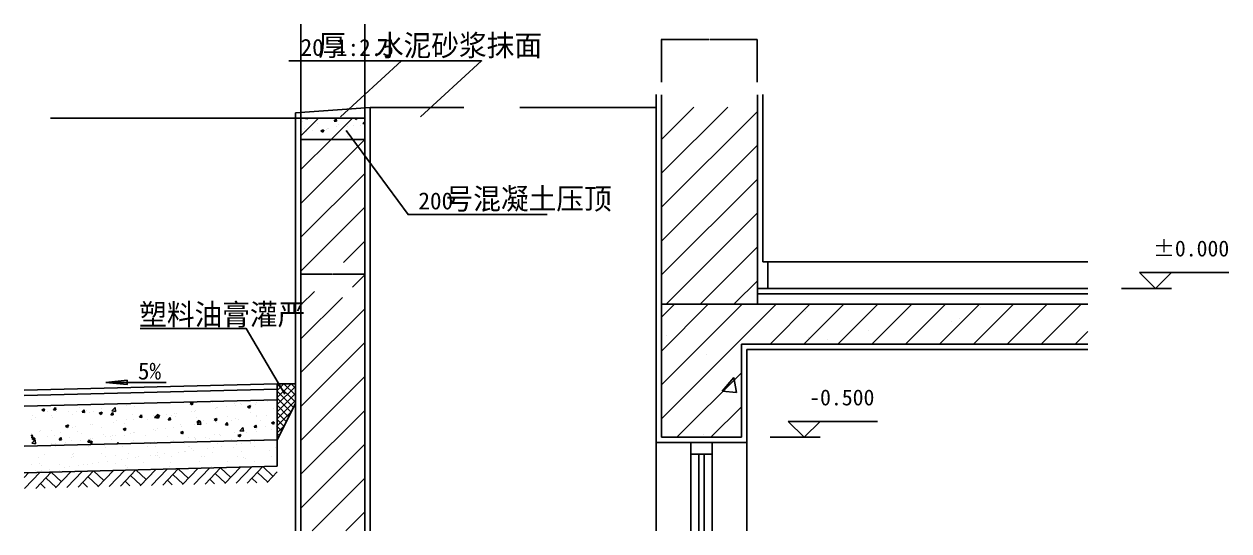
# Model space of a CAD drawing. Header units: metres. Extents: x 10698 to 15223, y 3768 to 8987.
# Drawn here: x 10698 to 15223, y 7081 to 8987 of the extents above; entities that cross this region are included whole.
import ezdxf

# ---------------------------------------------------------------- set-up
doc = ezdxf.new("R2010")
doc.units = ezdxf.units.M
for name, color, linetype in [('ZZ-1', 255, 'Continuous'), ('ZZ-2', 2, 'Continuous'), ('ZZ-3', 3, 'Continuous'), ('ZZ-5', 6, 'Continuous'), ('ZZ-6', 7, 'Continuous'), ('ZZ-7', 7, 'Continuous')]:
    doc.layers.add(name, color=color, linetype=linetype)
doc.dimstyles.get("Standard").update_dxf_attribs({"dimtxt": 2.5, "dimasz": 2.5, "dimexe": 1.25, "dimexo": 0.625, "dimtad": 1, "dimcen": 2.5, "dimazin": 3, "dimtfac": 1, "dimtmove": 0, "dimatfit": 3})

# ---------------------------------------------------------------- blocks, each defined once
blk = doc.blocks.new('X3')
for p, q in [((1500.92, 7737.6), (1931.34, 8168.02)), ((1500.92, 7864.88), (1804.06, 8168.02)), ((1500.92, 7992.16), (1676.78, 8168.02)), ((1500.92, 8119.44), (1549.5, 8168.02)), ((1908.62, 8018.02), (2058.62, 8168.02)), ((2035.9, 8018.02), (2185.9, 8168.02)), ((2163.18, 8018.02), (2313.18, 8168.02)), ((2290.46, 8018.02), (2440.46, 8168.02)), ((2417.74, 8018.02), (2567.74, 8168.02)), ((2545.02, 8018.02), (2695.02, 8168.02)), ((2672.3, 8018.02), (2822.3, 8168.02)), ((2697.48, 8155.77), (2697.48, 8155.77)), ((2799.58, 8018.02), (2949.58, 8168.02)), ((2926.85, 8018.02), (3076.85, 8168.02)), ((3052.81, 8166.65), (3052.81, 8166.65)), ((2043, 8140.4), (2043, 8140.4)), ((2590.72, 8103.28), (2590.72, 8103.28)), ((2619.48, 8116.06), (2619.48, 8116.06)), ((2278.62, 8071.19), (2278.62, 8071.19)), ((3054.13, 8018.02), (3101.69, 8065.58)), ((1518.13, 8050.31), (1518.13, 8050.31)), ((2053.32, 8041.53), (2053.32, 8041.53)), ((2123.27, 8035.8), (2123.27, 8035.8)), ((1668.68, 7978.18), (1668.68, 7978.18)), ((1558.62, 7668.02), (1800.92, 7910.32)), ((1729.16, 7841.29), (1772.54, 7893)), ((1782.96, 7836.58), (1772.55, 7893)), ((1729.16, 7841.29), (1782.95, 7836.58)), ((1685.9, 7668.02), (1800.92, 7783.04)), ((1657.73, 7678.58), (1657.73, 7678.58))]:
    blk.add_line(p, q)
blk = doc.blocks.new('X1')
for p, q in [((306.47, 3361.17), (554.47, 3609.17)), ((306.47, 3488.45), (427.19, 3609.17)), ((306.47, 3233.89), (666.47, 3593.89)), ((306.47, 3106.61), (666.47, 3466.61)), ((306.47, 2979.34), (666.47, 3339.34)), ((325.17, 2870.76), (666.47, 3212.06)), ((452.45, 2870.76), (666.47, 3084.78)), ((579.73, 2870.76), (666.47, 2957.5))]:
    blk.add_line(p, q)
blk = doc.blocks.new('170417072433740')
for p, q in [((147.16, 8674.87), (260.32, 8788.02)), ((147.16, 8547.59), (387.16, 8787.59)), ((147.16, 8420.31), (387.16, 8660.31)), ((147.16, 8293.03), (387.16, 8533.03)), ((307.32, 8325.91), (387.16, 8405.75)), ((341.05, 8232.36), (387.16, 8278.47)), ((147.16, 8165.75), (198.01, 8216.6)), ((147.16, 8038.47), (302.94, 8194.25)), ((147.16, 7911.19), (387.16, 8151.19)), ((147.16, 7783.91), (387.16, 8023.91)), ((147.16, 7656.63), (387.16, 7896.63)), ((147.16, 7529.35), (387.16, 7769.35)), ((147.16, 7402.07), (387.16, 7642.07)), ((188.89, 7316.52), (387.16, 7514.8)), ((316.17, 7316.52), (387.16, 7387.52))]:
    blk.add_line(p, q)
blk = doc.blocks.new('X2')
for p, q in [((221.03, 2058.8), (274.06, 2111.84)), ((221.03, 2085.32), (247.54, 2111.84)), ((290.37, 2042.49), (221.03, 2111.84)), ((221.03, 2032.29), (290.37, 2101.64)), ((282.98, 2023.36), (221.03, 2085.32)), ((290.37, 2069.01), (247.54, 2111.84)), ((290.37, 2095.52), (274.06, 2111.84)), ((221.03, 2005.77), (290.37, 2075.12)), ((274.03, 2005.8), (221.03, 2058.8)), ((221.03, 1979.26), (290.37, 2048.6)), ((265.08, 1988.24), (221.03, 2032.29)), ((256.12, 1970.68), (221.03, 2005.77)), ((221.03, 1952.74), (273.97, 2005.68)), ((247.17, 1953.11), (221.03, 1979.26)), ((238.21, 1935.55), (221.03, 1952.74)), ((221.03, 1926.22), (246.39, 1951.59)), ((229.26, 1917.99), (221.03, 1926.22))]:
    blk.add_line(p, q)
blk = doc.blocks.new('X12')
for p, q in [((-343.48, 7557.62), (-343.48, 7557.62)), ((-130.74, 7562.85), (-130.74, 7562.85)), ((-42.48, 7556.84), (-42.48, 7556.84)), ((-28.42, 7562.36), (-28.42, 7562.36)), ((11.85, 7563.99), (11.85, 7563.99)), ((32.67, 7566.73), (32.67, 7566.73)), ((-814.82, 7511.98), (-814.82, 7511.98)), ((-773.34, 7541.52), (-773.34, 7541.52)), ((-712.54, 7512.02), (-712.54, 7512.02)), ((-706.78, 7515.87), (-706.78, 7515.87)), ((-648.77, 7541.75), (-648.77, 7541.75)), ((-602.08, 7517.21), (-602.08, 7517.21)), ((-592.3, 7547.13), (-592.3, 7547.13)), ((-584.93, 7540.37), (-584.93, 7540.37)), ((-541.08, 7552.72), (-541.08, 7552.72)), ((-524.21, 7541.97), (-524.21, 7541.97)), ((-499.76, 7516.72), (-499.76, 7516.72)), ((-429.88, 7543.59), (-429.88, 7543.59)), ((-416.51, 7552.94), (-416.51, 7552.94)), ((-399.64, 7542.2), (-399.64, 7542.2)), ((-391.72, 7520.61), (-391.72, 7520.61)), ((-365.49, 7514.31), (-365.49, 7514.31)), ((-311.16, 7521.46), (-311.16, 7521.46)), ((-291.95, 7553.17), (-291.95, 7553.17)), ((-290.34, 7524.2), (-290.34, 7524.2)), ((-287.02, 7521.94), (-287.02, 7521.94)), ((-275.08, 7542.42), (-275.08, 7542.42)), ((-269.82, 7542.22), (-269.82, 7542.22)), ((-262.45, 7535.46), (-262.45, 7535.46)), ((-257.82, 7528.49), (-257.82, 7528.49)), ((-203.49, 7535.64), (-203.49, 7535.64)), ((-184.69, 7521.45), (-184.69, 7521.45)), ((-182.67, 7538.38), (-182.67, 7538.38)), ((-167.38, 7553.4), (-167.38, 7553.4)), ((-150.51, 7542.65), (-150.51, 7542.65)), ((-150.15, 7542.66), (-150.15, 7542.66)), ((-107.41, 7538.68), (-107.41, 7538.68)), ((-95.82, 7549.81), (-95.82, 7549.81)), ((-76.66, 7525.35), (-76.66, 7525.35)), ((-75, 7552.55), (-75, 7552.55)), ((-42.81, 7553.62), (-42.81, 7553.62)), ((-25.95, 7542.88), (-25.95, 7542.88)), ((28.05, 7526.68), (28.05, 7526.68)), ((52.65, 7537.3), (52.65, 7537.3)), ((-863.05, 7474.97), (-863.05, 7474.97)), ((-837.18, 7502.61), (-837.18, 7502.61)), ((-832.79, 7476.91), (-832.79, 7476.91)), ((-825.42, 7470.16), (-825.42, 7470.16)), ((-758.35, 7476.3), (-758.35, 7476.3)), ((-721.02, 7467.5), (-721.02, 7467.5)), ((-712.62, 7502.83), (-712.62, 7502.83)), ((-705.17, 7505.26), (-705.17, 7505.26)), ((-688.5, 7471.78), (-688.5, 7471.78)), ((-670.37, 7473.38), (-670.37, 7473.38)), ((-656.03, 7475.81), (-656.03, 7475.81)), ((-634.17, 7478.94), (-634.17, 7478.94)), ((-613.35, 7481.68), (-613.35, 7481.68)), ((-588.05, 7503.06), (-588.05, 7503.06)), ((-580.83, 7485.96), (-580.83, 7485.96)), ((-550.13, 7508.48), (-550.13, 7508.48)), ((-547.99, 7479.7), (-547.99, 7479.7)), ((-526.5, 7493.11), (-526.5, 7493.11)), ((-510.31, 7472), (-510.31, 7472)), ((-505.68, 7495.85), (-505.68, 7495.85)), ((-502.94, 7465.25), (-502.94, 7465.25)), ((-473.16, 7500.14), (-473.16, 7500.14)), ((-463.48, 7503.29), (-463.48, 7503.29)), ((-443.29, 7481.04), (-443.29, 7481.04)), ((-418.83, 7507.29), (-418.83, 7507.29)), ((-398.01, 7510.03), (-398.01, 7510.03)), ((-390.07, 7507.11), (-390.07, 7507.11)), ((-382.7, 7500.35), (-382.7, 7500.35)), ((-347.9, 7468.47), (-347.9, 7468.47)), ((-340.96, 7480.55), (-340.96, 7480.55)), ((-338.92, 7503.51), (-338.92, 7503.51)), ((-232.93, 7484.44), (-232.93, 7484.44)), ((-227.65, 7503.57), (-227.65, 7503.57)), ((-214.35, 7503.74), (-214.35, 7503.74)), ((-187.84, 7467.09), (-187.84, 7467.09)), ((-128.22, 7485.78), (-128.22, 7485.78)), ((-89.79, 7503.97), (-89.79, 7503.97)), ((-67.59, 7502.2), (-67.59, 7502.2)), ((-60.22, 7495.44), (-60.22, 7495.44)), ((-25.9, 7485.29), (-25.9, 7485.29)), ((34.78, 7504.19), (34.78, 7504.19)), ((-849.51, 7450.59), (-849.51, 7450.59)), ((-828.69, 7453.33), (-828.69, 7453.33)), ((-796.17, 7457.61), (-796.17, 7457.61)), ((-757.9, 7452.1), (-757.9, 7452.1)), ((-741.84, 7464.76), (-741.84, 7464.76)), ((-633.34, 7452.33), (-633.34, 7452.33))]:
    blk.add_line(p, q)
blk = doc.blocks.new('X11')
for p, q in [((-861.3, 7692.25), (-861.3, 7692.25)), ((-507.56, 7697.56), (-507.56, 7697.56)), ((-478.76, 7694.57), (-478.76, 7694.57)), ((-470.01, 7702.5), (-470.01, 7702.5)), ((-401.74, 7705.14), (-401.74, 7705.14)), ((-268.79, 7704.16), (-258.29, 7708.19)), ((-268.79, 7704.16), (-261.33, 7699.12)), ((-261.33, 7699.12), (-258.29, 7708.19)), ((-184.23, 7708.02), (-184.23, 7708.02)), ((-131.28, 7693.13), (-131.28, 7693.13)), ((-104.16, 7704.64), (-104.16, 7704.64)), ((-97.11, 7696.22), (-97.11, 7696.22)), ((-78.12, 7703.01), (-78.12, 7703.01)), ((-74.47, 7700.61), (-74.47, 7700.61)), ((-53.22, 7692.14), (-42.72, 7696.18)), ((-53.22, 7692.14), (-45.76, 7687.11)), ((-45.76, 7687.11), (-42.72, 7696.18)), ((-24.08, 7701.26), (-24.08, 7701.26)), ((-19.2, 7707.46), (-19.2, 7707.46)), ((20.26, 7713.08), (20.26, 7713.08)), ((55.99, 7697.87), (55.99, 7697.87)), ((57.81, 7718.02), (57.81, 7718.02)), ((57.81, 7718.02), (57.81, 7718.02)), ((57.81, 7718.02), (57.81, 7718.02)), ((-859.22, 7657.37), (-859.22, 7657.37)), ((-848.19, 7652.71), (-848.19, 7652.71)), ((-825.96, 7679.8), (-815.46, 7683.84)), ((-825.96, 7679.8), (-818.5, 7674.77)), ((-818.5, 7674.77), (-815.46, 7683.84)), ((-806.21, 7675.61), (-806.21, 7675.61)), ((-791.38, 7660.19), (-791.38, 7660.19)), ((-787.36, 7651.92), (-787.36, 7651.92)), ((-782.09, 7680.5), (-774.86, 7689.12)), ((-782.09, 7680.5), (-773.12, 7679.71)), ((-773.12, 7679.71), (-774.86, 7689.12)), ((-771.75, 7672.38), (-771.75, 7672.38)), ((-726.14, 7672.23), (-726.14, 7672.23)), ((-709.45, 7663.16), (-709.45, 7663.16)), ((-696.65, 7672.66), (-696.65, 7672.66)), ((-684.27, 7687.4), (-684.27, 7687.4)), ((-674.5, 7671.08), (-667.27, 7679.7)), ((-674.5, 7671.08), (-665.53, 7670.3)), ((-665.53, 7670.3), (-667.27, 7679.7)), ((-659.1, 7677.61), (-659.1, 7677.61)), ((-646.07, 7668.84), (-646.07, 7668.84)), ((-632.43, 7673.73), (-632.43, 7673.73)), ((-610.39, 7667.79), (-599.89, 7671.82)), ((-610.39, 7667.79), (-602.93, 7662.76)), ((-602.93, 7662.76), (-599.89, 7671.82)), ((-602.29, 7685.09), (-602.29, 7685.09)), ((-566.91, 7661.67), (-559.68, 7670.29)), ((-566.91, 7661.67), (-557.94, 7660.89)), ((-565.99, 7665.46), (-565.99, 7665.46)), ((-562.65, 7676.39), (-550.96, 7688.57)), ((-562.65, 7676.39), (-549.31, 7674.32)), ((-557.94, 7660.89), (-559.68, 7670.29)), ((-556.67, 7683.33), (-556.67, 7683.33)), ((-549.31, 7674.32), (-550.96, 7688.57)), ((-485.92, 7662.08), (-485.92, 7662.08)), ((-459.32, 7652.26), (-452.09, 7660.88)), ((-459.32, 7652.26), (-450.36, 7651.47)), ((-452.66, 7650.82), (-452.66, 7650.82)), ((-450.36, 7651.47), (-452.09, 7660.88)), ((-405.85, 7658.69), (-405.85, 7658.69)), ((-403.57, 7655.2), (-403.57, 7655.2)), ((-402.56, 7651.56), (-390.88, 7663.74)), ((-402.56, 7651.56), (-389.22, 7649.49)), ((-394.82, 7655.78), (-384.32, 7659.81)), ((-394.82, 7655.78), (-387.36, 7650.74)), ((-389.22, 7649.49), (-390.88, 7663.74)), ((-387.36, 7650.75), (-384.32, 7659.81)), ((-357.93, 7663.29), (-357.93, 7663.29)), ((-351.73, 7642.85), (-344.5, 7651.46)), ((-342.77, 7642.06), (-344.5, 7651.46)), ((-340.55, 7657.96), (-340.55, 7657.96)), ((-327.8, 7664.8), (-327.8, 7664.8)), ((-325.77, 7655.31), (-325.77, 7655.31)), ((-320.38, 7668.23), (-320.38, 7668.23)), ((-263.57, 7675.71), (-263.57, 7675.71)), ((-253.07, 7672.98), (-253.07, 7672.98)), ((-249.89, 7676.05), (-249.89, 7676.05)), ((-245.7, 7651.93), (-245.7, 7651.93)), ((-179.26, 7643.76), (-168.75, 7647.8)), ((-172.88, 7686.61), (-172.88, 7686.61)), ((-171.79, 7638.73), (-168.75, 7647.8)), ((-168.83, 7688.19), (-168.83, 7688.19)), ((-165.63, 7648.54), (-165.63, 7648.54)), ((-165.59, 7687.99), (-165.59, 7687.99)), ((-129.65, 7655.06), (-129.65, 7655.06)), ((-98.94, 7646.28), (-98.94, 7646.28)), ((-42.17, 7670.07), (-42.17, 7670.07)), ((-21.03, 7657.53), (-21.03, 7657.53)), ((-19.2, 7653.92), (-19.2, 7653.92)), ((18.35, 7658.86), (18.35, 7658.86)), ((45.3, 7685.09), (45.3, 7685.09)), ((55.99, 7668.09), (55.99, 7668.09)), ((-863.12, 7642.31), (-863.12, 7642.31)), ((-830.85, 7601.03), (-830.85, 7601.03)), ((-789.18, 7601.98), (-789.18, 7601.98)), ((-736.43, 7619.41), (-725.92, 7623.44)), ((-736.43, 7619.41), (-728.97, 7614.38)), ((-736.11, 7613.5), (-736.11, 7613.5)), ((-728.97, 7614.38), (-725.92, 7623.44)), ((-711.27, 7613.23), (-711.27, 7613.23)), ((-698.56, 7618.45), (-698.56, 7618.45)), ((-641.75, 7625.92), (-641.75, 7625.92)), ((-634.26, 7623.79), (-634.26, 7623.79)), ((-602.98, 7612.91), (-602.98, 7612.91)), ((-558.49, 7633.39), (-558.49, 7633.39)), ((-547.02, 7638.4), (-547.02, 7638.4)), ((-520.86, 7607.4), (-510.36, 7611.43)), ((-520.86, 7607.4), (-513.4, 7602.37)), ((-515.51, 7627.93), (-515.51, 7627.93)), ((-513.4, 7602.37), (-510.36, 7611.43)), ((-509.47, 7643.34), (-509.47, 7643.34)), ((-480.58, 7644.64), (-480.58, 7644.64)), ((-428.03, 7642.94), (-428.03, 7642.94)), ((-405.39, 7605.27), (-405.39, 7605.27)), ((-397.39, 7604.13), (-397.39, 7604.13)), ((-392.09, 7610.01), (-392.09, 7610.01)), ((-359.84, 7609.07), (-359.84, 7609.07)), ((-351.73, 7642.85), (-342.77, 7642.06)), ((-329.63, 7614.87), (-329.63, 7614.87)), ((-304.61, 7625.03), (-304.61, 7625.03)), ((-303.03, 7616.55), (-303.03, 7616.55)), ((-251.72, 7626.12), (-251.72, 7626.12)), ((-244.14, 7633.43), (-236.91, 7642.05)), ((-244.14, 7633.43), (-235.18, 7632.65)), ((-242.47, 7626.73), (-230.79, 7638.91)), ((-242.47, 7626.73), (-229.13, 7624.66)), ((-235.18, 7632.65), (-236.91, 7642.05)), ((-229.13, 7624.66), (-230.79, 7638.91)), ((-217.13, 7640.04), (-217.13, 7640.04)), ((-208.29, 7629.02), (-208.29, 7629.02)), ((-179.26, 7643.76), (-171.79, 7638.73)), ((-174.7, 7636.68), (-174.7, 7636.68)), ((-170.74, 7633.97), (-170.74, 7633.97)), ((-136.55, 7624.02), (-129.32, 7632.64)), ((-136.55, 7624.02), (-127.59, 7623.24)), ((-127.59, 7623.24), (-129.32, 7632.64)), ((-113.93, 7641.45), (-113.93, 7641.45)), ((-85.55, 7645.16), (-85.55, 7645.16)), ((-82.39, 7601.91), (-70.7, 7614.08)), ((-82.39, 7601.91), (-69.05, 7599.84)), ((-72.37, 7602.56), (-72.37, 7602.56)), ((-69.05, 7599.84), (-70.7, 7614.08)), ((-28.96, 7614.61), (-21.73, 7623.23)), ((-28.96, 7614.61), (-20, 7613.82)), ((-22.85, 7607.59), (-22.85, 7607.59)), ((-20, 7613.82), (-21.73, 7623.23)), ((-5.48, 7641.78), (-5.48, 7641.78)), ((15.11, 7617.58), (15.11, 7617.58)), ((35.7, 7607.18), (35.7, 7607.18)), ((36.31, 7631.75), (46.82, 7635.78)), ((36.31, 7631.75), (43.78, 7626.72)), ((43.78, 7626.72), (46.82, 7635.78)), ((54.16, 7618.16), (54.16, 7618.16)), ((-865.57, 7581), (-861.63, 7585.7)), ((-865.57, 7576.79), (-859.9, 7576.3)), ((-865.42, 7567.87), (-865.42, 7567.87)), ((-864.95, 7592.38), (-864.95, 7592.38)), ((-862.93, 7555.1), (-851.25, 7567.28)), ((-862.46, 7571.03), (-851.96, 7575.06)), ((-862.46, 7571.03), (-855, 7566)), ((-859.9, 7576.3), (-861.63, 7585.7)), ((-855, 7566), (-851.96, 7575.06)), ((-849.59, 7553.03), (-851.25, 7567.28)), ((-835.43, 7598.96), (-835.43, 7598.96)), ((-803.8, 7578.81), (-803.8, 7578.81)), ((-777.94, 7582.88), (-777.94, 7582.88)), ((-761.28, 7567.67), (-754.04, 7576.29)), ((-761.28, 7567.67), (-752.31, 7566.88)), ((-755.35, 7595.58), (-755.35, 7595.58)), ((-752.31, 7566.88), (-754.04, 7576.29)), ((-738.02, 7559.28), (-738.02, 7559.28)), ((-723.72, 7575.43), (-723.72, 7575.43)), ((-713.1, 7563.3), (-713.1, 7563.3)), ((-690.46, 7597.9), (-690.46, 7597.9)), ((-681.21, 7566.76), (-681.21, 7566.76)), ((-675.28, 7592.19), (-675.28, 7592.19)), ((-654.52, 7564.96), (-654.52, 7564.96)), ((-653.69, 7558.26), (-646.45, 7566.87)), ((-653.69, 7558.26), (-644.72, 7557.47)), ((-646.89, 7559.02), (-636.39, 7563.05)), ((-646.89, 7559.02), (-639.43, 7553.99)), ((-644.72, 7557.47), (-646.45, 7566.87)), ((-643.65, 7572.05), (-643.65, 7572.05)), ((-639.43, 7553.99), (-636.39, 7563.05)), ((-636.08, 7573.86), (-636.08, 7573.86)), ((-595.2, 7588.81), (-595.2, 7588.81)), ((-586.48, 7579.23), (-586.48, 7579.23)), ((-567.04, 7579.98), (-567.04, 7579.98)), ((-563.58, 7568.66), (-563.58, 7568.66)), ((-560.31, 7583.46), (-560.31, 7583.46)), ((-548.93, 7584.18), (-548.93, 7584.18)), ((-542.8, 7552.77), (-538.87, 7557.46)), ((-538.02, 7552.89), (-538.87, 7557.46)), ((-515.13, 7585.43), (-515.13, 7585.43)), ((-492.12, 7591.66), (-492.12, 7591.66)), ((-483.5, 7565.28), (-483.5, 7565.28)), ((-482.41, 7594.71), (-482.41, 7594.71)), ((-479.56, 7594.99), (-479.56, 7594.99)), ((-435.06, 7582.04), (-435.06, 7582.04)), ((-403.43, 7561.9), (-403.43, 7561.9)), ((-354.98, 7578.66), (-354.98, 7578.66)), ((-331.45, 7564.94), (-331.45, 7564.94)), ((-323.36, 7558.51), (-323.36, 7558.51)), ((-305.29, 7595.38), (-294.79, 7599.42)), ((-305.29, 7595.38), (-297.83, 7590.35)), ((-297.83, 7590.35), (-294.79, 7599.42)), ((-274.91, 7575.28), (-274.91, 7575.28)), ((-253.54, 7576.18), (-253.54, 7576.18)), ((-247.75, 7569.86), (-247.75, 7569.86)), ((-247.32, 7572.53), (-247.32, 7572.53)), ((-210.2, 7574.81), (-210.2, 7574.81)), ((-194.84, 7571.89), (-194.84, 7571.89)), ((-176.53, 7586.74), (-176.53, 7586.74)), ((-159.84, 7587.55), (-159.84, 7587.55)), ((-153.39, 7582.28), (-153.39, 7582.28)), ((-114.76, 7568.51), (-114.76, 7568.51)), ((-100.76, 7596.35), (-100.76, 7596.35)), ((-89.72, 7583.37), (-79.22, 7587.4)), ((-89.72, 7583.37), (-82.26, 7578.34)), ((-82.26, 7578.34), (-79.22, 7587.4)), ((-58.66, 7594.76), (-58.66, 7594.76)), ((-21.11, 7599.7), (-21.11, 7599.7)), ((52.34, 7568.22), (52.34, 7568.22)), ((-862.93, 7555.1), (-849.59, 7553.03)), ((-791, 7552.05), (-791, 7552.05)), ((-775.57, 7554.34), (-775.57, 7554.34)), ((-742, 7549.95), (-742, 7549.95))]:
    blk.add_line(p, q)
blk = doc.blocks.new('_ARROW')
blk.add_lwpolyline([(0, 0), (-1, 0.1), (-1, -0.1), (-1, -0.1), (0, 0)])
blk = doc.blocks.new('X9')
for p, q in [((147.16, 8802.15), (213.04, 8868.02)), ((260.32, 8788.02), (340.32, 8868.02)), ((280.78, 8838.06), (280.78, 8838.06))]:
    blk.add_line(p, q)
blk = doc.blocks.new('X10')
for p, q in [((164, 8866.29), (165.45, 8868.02)), ((172.97, 8865.5), (172.51, 8868.02)), ((348.6, 8868.02), (355.41, 8863.43)), ((355.42, 8863.43), (356.96, 8868.02)), ((153.04, 8856.94), (153.04, 8856.94)), ((161.26, 8830.23), (161.26, 8830.23)), ((164, 8866.29), (172.96, 8865.5)), ((169.74, 8866.46), (169.74, 8866.46)), ((209.71, 8847), (209.71, 8847)), ((221.92, 8820.08), (232.42, 8824.11)), ((229.39, 8815.05), (232.43, 8824.11)), ((241.33, 8826.85), (241.33, 8826.85)), ((245.83, 8827.77), (245.83, 8827.77)), ((248.78, 8829.32), (248.78, 8829.32)), ((271.59, 8856.87), (278.82, 8865.49)), ((271.59, 8856.87), (280.55, 8856.09)), ((280.56, 8856.09), (278.82, 8865.49)), ((289.78, 8843.61), (289.78, 8843.61)), ((321.41, 8823.46), (321.41, 8823.46)), ((322.84, 8838.33), (322.84, 8838.33)), ((343.51, 8841.8), (343.51, 8841.8)), ((369.85, 8840.23), (369.85, 8840.23)), ((379.18, 8847.46), (386.41, 8856.08)), ((379.18, 8847.46), (387.16, 8846.76)), ((381.06, 8846.74), (381.06, 8846.74)), ((387.16, 8852.04), (386.41, 8856.08)), ((386.77, 8866.67), (387.16, 8867.07)), ((386.77, 8866.67), (387.16, 8866.61)), ((154.42, 8816.9), (154.42, 8816.9)), ((167.92, 8816.52), (167.92, 8816.52)), ((191.97, 8821.84), (191.97, 8821.84)), ((221.92, 8820.08), (229.38, 8815.05)), ((321.02, 8788.4), (321.02, 8788.4)), ((321.81, 8797.47), (321.81, 8797.47))]:
    blk.add_line(p, q)
blk = doc.blocks.new('*D1')
for p, q in [((11737.56, 8986.52), (11737.56, 8046.52)), ((11977.56, 8986.52), (11977.56, 8046.52)), ((11737.81, 8046.52), (11856.06, 8046.52)), ((11859.06, 8046.52), (11977.31, 8046.52))]:
    blk.add_line(p, q)
at = {"layer": 'Defpoints'}
for p in [(11737.56, 8986.52), (11977.56, 8986.52), (11737.56, 8046.52)]:
    blk.add_point(p, dxfattribs=at)
at = {"layer": 'ZZ-3', "insert": (11857.56, 8046.52), "char_height": 1, "attachment_point": 5}
blk.add_mtext('240', dxfattribs=at)
blk = doc.blocks.new('*D7')
for p, q in [((11977.78, 8727.5), (11977.53, 8727.5)), ((11978.03, 8652.83), (11978.03, 8727.5)), ((11978.03, 8672.73), (11978.03, 8727.5)), ((11978.03, 8727.5), (11978.03, 8727.5)), ((11978.28, 8727.5), (11978.53, 8727.5))]:
    blk.add_line(p, q)
at = {"layer": 'Defpoints'}
for p in [(11978.03, 8727.5), (11978.03, 8672.73), (11978.03, 8652.83)]:
    blk.add_point(p, dxfattribs=at)
at = {"layer": 'ZZ-3', "insert": (11978.03, 8728.625), "char_height": 1, "attachment_point": 5}
blk.add_mtext('0', dxfattribs=at)
blk = doc.blocks.new('*D8')
for p, q in [((11978.03, 8632.73), (11978.03, 8504.73)), ((11978.03, 8552.56), (11978.03, 8504.73)), ((11977.78, 8504.73), (11977.53, 8504.73)), ((11978.03, 8504.73), (11978.03, 8504.73)), ((11978.28, 8504.73), (11978.53, 8504.73))]:
    blk.add_line(p, q)
at = {"layer": 'Defpoints'}
for p in [(11978.03, 8632.73), (11978.03, 8552.56), (11978.03, 8504.73)]:
    blk.add_point(p, dxfattribs=at)
at = {"layer": 'ZZ-3', "insert": (11978.03, 8505.855), "char_height": 1, "attachment_point": 5}
blk.add_mtext('0', dxfattribs=at)
blk = doc.blocks.new('*D9')
for p, q in [((11978.03, 8652.83), (11978.03, 8624.54)), ((11977.78, 8624.54), (11977.53, 8624.54)), ((11978.03, 8632.73), (11978.03, 8624.54)), ((11978.03, 8624.54), (11978.03, 8624.54)), ((11978.28, 8624.54), (11978.53, 8624.54))]:
    blk.add_line(p, q)
at = {"layer": 'Defpoints'}
for p in [(11978.03, 8652.83), (11978.03, 8632.73), (11978.03, 8624.54)]:
    blk.add_point(p, dxfattribs=at)
at = {"layer": 'ZZ-3', "insert": (11978.03, 8625.665), "char_height": 1, "attachment_point": 5}
blk.add_mtext('0', dxfattribs=at)
blk = doc.blocks.new('*D10')
for p, q in [((13269.96, 8928.8), (13091.21, 8928.8)), ((13091.46, 8767.99), (13091.46, 8928.8)), ((13451.71, 8928.8), (13272.96, 8928.8)), ((13451.46, 8767.99), (13451.46, 8928.8))]:
    blk.add_line(p, q)
at = {"layer": 'Defpoints'}
for p in [(13451.46, 8928.8), (13091.46, 8767.99), (13451.46, 8767.99)]:
    blk.add_point(p, dxfattribs=at)
at = {"layer": 'ZZ-3', "insert": (13271.46, 8928.8), "char_height": 1, "attachment_point": 5}
blk.add_mtext('360', dxfattribs=at)

msp = doc.modelspace()

# ---------------------------------------------------------------- linework, layer by layer
at = {"layer": 'ZZ-1'}
for p, q in [((13091.79, 8720.64), (13091.79, 7432.73)), ((13451.79, 7932.73), (13451.79, 8720.64)), ((11738.03, 8632.73), (11978.03, 8632.73)), ((11738.03, 8632.73), (11738.03, 8552.73)), ((11978.03, 8632.73), (11978.03, 8552.73)), ((11738.03, 8552.73), (11738.03, 7081.23)), ((11738.03, 8552.73), (11978.03, 8552.73)), ((11978.03, 8552.73), (11978.03, 7081.23)), ((13091.79, 7932.73), (14692.56, 7932.73)), ((13391.79, 7782.73), (14692.56, 7782.73)), ((13391.79, 7782.73), (13391.79, 7432.73)), ((11648.68, 7323.77), (11648.68, 7633.77)), ((11648.68, 7573.77), (10698.39, 7549.63)), ((11648.68, 7423.77), (10698.39, 7399.63)), ((13091.79, 7432.73), (13391.79, 7432.73))]:
    msp.add_line(p, q, dxfattribs=at)
at = {"layer": 'ZZ-2'}
for p, q in [((13201.79, 7412.73), (13201.79, 7080.69)), ((13281.79, 7412.73), (13281.79, 7080.69)), ((13201.79, 7369.34), (13281.79, 7369.34)), ((13231.79, 7369.34), (13231.79, 7080.69)), ((13251.79, 7369.34), (13251.79, 7080.69))]:
    msp.add_line(p, q, dxfattribs=at)
at = {"layer": 'ZZ-3'}
for p, q in [((11738.03, 8632.73), (10798.15, 8632.73)), ((15222.51, 8052.73), (14887.08, 8052.73)), ((14947.08, 7992.73), (14887.08, 8052.73)), ((15007.08, 8052.73), (14947.08, 7992.73)), ((15007.08, 7992.73), (14819.82, 7992.73)), ((13902.98, 7492.73), (13567.55, 7492.73)), ((13627.55, 7432.73), (13567.55, 7492.73)), ((13687.55, 7492.73), (13627.55, 7432.73)), ((13687.55, 7432.73), (13500.29, 7432.73))]:
    msp.add_line(p, q, dxfattribs=at)
for points in [[(11886.44, 8637.87), (12115.73, 8848.23), (11691.95, 8848.23)], [(12187.15, 8637.87), (12416.45, 8848.23), (12115.73, 8848.23)], [(11907.84, 8586.4), (12140.21, 8270.33), (12663.03, 8270.33)], [(11677.91, 7595.1), (11532.47, 7841.3), (11134.72, 7841.3)], [(11004.85, 7639.08), (11231.95, 7639.08)]]:
    msp.add_lwpolyline(points, dxfattribs=at)
at = {"layer": 'ZZ-5'}
for p, q in [((13071.79, 7080.69), (13071.79, 8721.56)), ((13471.79, 8092.73), (13471.79, 8721.56)), ((11998.03, 8672.73), (11718.03, 8652.83)), ((11718.03, 7081.23), (11718.03, 8652.83)), ((11998.03, 8672.73), (11998.03, 7081.23)), ((11998.03, 8672.73), (12349.88, 8672.73)), ((12559.31, 8672.73), (13071.79, 8672.73)), ((14692.56, 8092.73), (13471.79, 8092.73)), ((13491.79, 7992.73), (13491.79, 8092.73)), ((13411.79, 7762.73), (14692.56, 7762.73)), ((13411.79, 7080.69), (13411.79, 7762.73)), ((11648.68, 7633.77), (11718.03, 7633.77)), ((11718.03, 7559.79), (11648.68, 7423.77)), ((13071.79, 7412.73), (13411.79, 7412.73))]:
    msp.add_line(p, q, dxfattribs=at)
at = {"layer": 'ZZ-7'}
for p, q in [((14692.56, 7992.73), (13451.79, 7992.73)), ((14692.56, 7972.73), (13451.79, 7972.73)), ((11648.68, 7633.77), (10698.39, 7609.63)), ((11648.68, 7613.77), (10698.39, 7589.63)), ((11648.68, 7323.77), (10698.39, 7299.63)), ((10698.85, 7281.64), (10716.38, 7300.09)), ((10699.91, 7239.65), (10758.37, 7301.15)), ((10741.9, 7240.72), (10800.36, 7302.22)), ((10800.36, 7302.22), (10838.8, 7265.68)), ((10816.88, 7242.62), (10875.33, 7304.12)), ((10858.86, 7243.69), (10917.32, 7305.19)), ((10900.85, 7244.75), (10959.31, 7306.26)), ((10938.85, 7284.73), (10977.29, 7248.2)), ((10959.31, 7306.26), (10997.75, 7269.72)), ((10975.82, 7246.66), (11034.28, 7308.16)), ((11017.81, 7247.72), (11076.27, 7309.23)), ((11059.8, 7248.79), (11118.25, 7310.3)), ((11097.79, 7288.77), (11136.24, 7252.23)), ((11118.25, 7310.3), (11156.7, 7273.76)), ((11134.77, 7250.7), (11193.23, 7312.2)), ((11176.76, 7251.76), (11235.22, 7313.27)), ((11218.75, 7252.83), (11277.2, 7314.33)), ((11256.74, 7292.81), (11295.18, 7256.27)), ((11277.2, 7314.33), (11315.64, 7277.8)), ((11293.72, 7254.73), (11352.18, 7316.24)), ((11335.71, 7255.8), (11394.17, 7317.3)), ((11377.7, 7256.87), (11436.15, 7318.37)), ((11415.69, 7296.84), (11454.13, 7260.31)), ((11436.15, 7318.37), (11474.59, 7281.83)), ((11452.67, 7258.77), (11511.13, 7320.28)), ((11494.66, 7259.84), (11553.11, 7321.34)), ((11536.64, 7260.9), (11595.1, 7322.41)), ((11574.64, 7300.88), (11613.08, 7264.35)), ((11595.1, 7322.41), (11633.54, 7285.87)), ((11611.62, 7262.81), (11649.23, 7302.38)), ((10759.44, 7259.17), (10777.89, 7241.63)), ((10779.9, 7280.69), (10818.34, 7244.16)), ((10918.39, 7263.21), (10936.84, 7245.67)), ((11077.33, 7267.24), (11095.79, 7249.71)), ((11236.28, 7271.28), (11254.73, 7253.74)), ((11395.23, 7275.32), (11413.68, 7257.78)), ((11554.18, 7279.36), (11572.63, 7261.82))]:
    msp.add_line(p, q, dxfattribs=at)

# ---------------------------------------------------------------- block references
at = {"layer": 'ZZ-3', "xscale": 80, "yscale": 80, "zscale": 80, "rotation": 180}
msp.add_blockref('_ARROW', (11004.85, 7639.08), dxfattribs=at)
at = {"layer": 'ZZ-7'}
for name, p in [('X1', (12786.71, 5065.41)), ('X9', (11590.87, -235.29)), ('X10', (11590.87, -235.29)), ('170417072433740', (11590.87, -235.29)), ('X3', (11590.87, -235.29)), ('X2', (11426.62, 5521.93)), ('X11', (11590.87, -144.25)), ('X12', (11590.87, -144.25))]:
    msp.add_blockref(name, p, dxfattribs=at)

# ---------------------------------------------------------------- texts
at = {"layer": 'ZZ-3'}
for s, p in [('%%p0.000', (14938.01, 8112.73)), ('-0.500', (13646.43, 7552.73))]:
    msp.add_text(s, height=60, dxfattribs=at).set_placement(p)
at = {"layer": 'ZZ-6'}
for s, height, p in [('水泥砂浆抹面', 80, (12019.5, 8866.29)), ('20', 64, (11736.49, 8866.91)), ('厚', 80, (11802.84, 8866.91)), ('1:2.5', 64, (11869.37, 8866.29)), ('号混凝土压顶', 80, (12280.84, 8289.69)), ('200', 64, (12178.93, 8289.69)), ('塑料油膏灌严', 80, (11130.55, 7854.44)), ('5%', 64, (11125.73, 7650.06))]:
    msp.add_text(s, height=height, dxfattribs=at).set_placement(p)

# ---------------------------------------------------------------- dimensions: what is measured, and where the dimension line sits
at = {"layer": 'ZZ-3'}
for base, p1, p2, picture, middle in [((11737.56, 8046.52), (11737.56, 8986.52), (11977.56, 8986.52), '*D1', (11857.56, 8046.52)), ((13451.46, 8928.8), (13451.46, 8767.99), (13091.46, 8767.99), '*D10', (13271.46, 8928.8)), ((11978.03, 8727.5), (11978.03, 8652.83), (11978.03, 8672.73), '*D7', (11978.03, 8728.625)), ((11978.03, 8624.54), (11978.03, 8632.73), (11978.03, 8652.83), '*D9', (11978.03, 8625.665)), ((11978.03, 8504.73), (11978.03, 8552.56), (11978.03, 8632.73), '*D8', (11978.03, 8505.855))]:
    dim = msp.add_linear_dim(base=base, p1=p1, p2=p2, dimstyle='Standard', dxfattribs=at)
    dim.commit()
    dim.dimension.update_dxf_attribs({"geometry": picture, "text_midpoint": middle})

doc.saveas('drawing.dxf')
